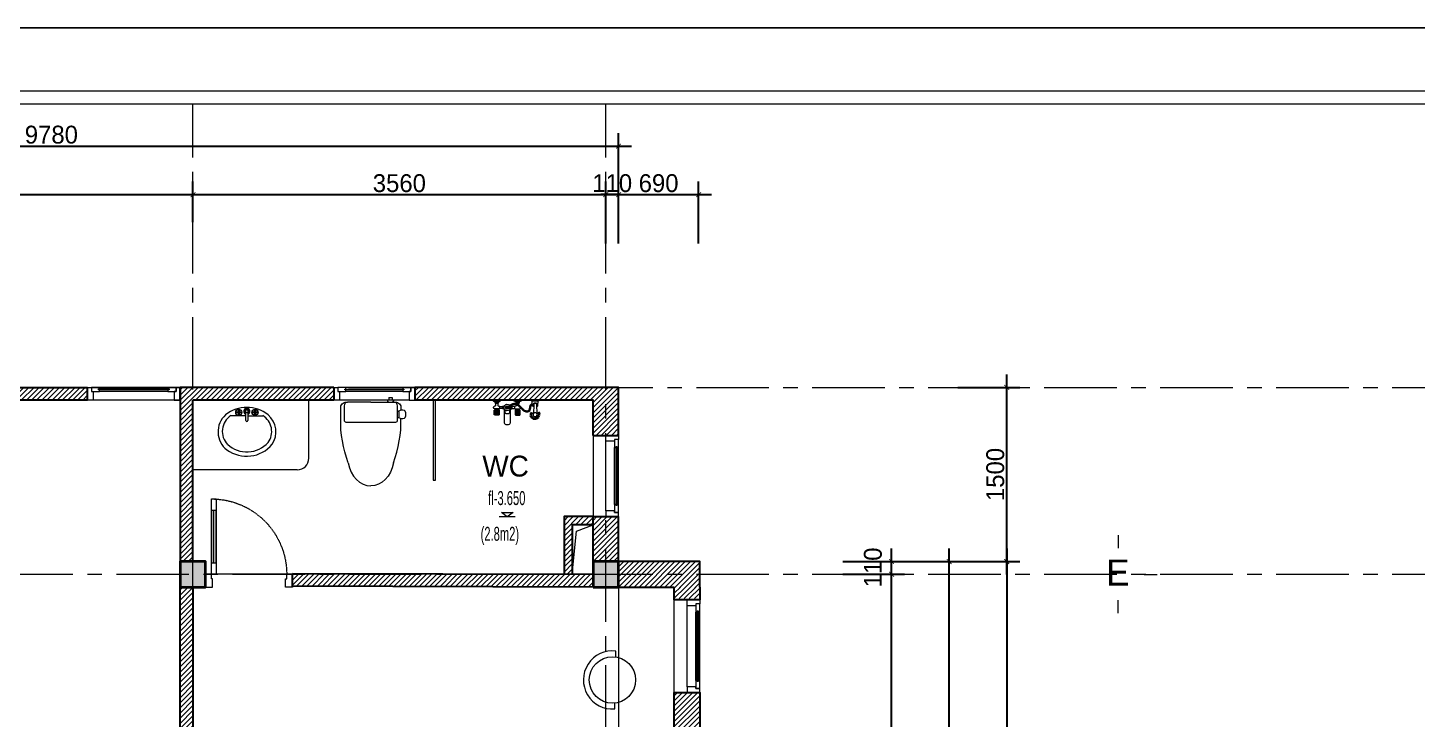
# Model space of a CAD drawing. Header units: millimetres. Extents: x 1832547 to 2001569, y -558009 to -417808.
# Drawn here: x 1924894 to 1936872, y -466650 to -460694 of the extents above; entities that cross this region are included whole.
import ezdxf
from ezdxf.enums import TextEntityAlignment as Align

# ---------------------------------------------------------------- set-up
doc = ezdxf.new("R2010")
doc.units = ezdxf.units.MM
doc.header["$MEASUREMENT"] = 0
doc.linetypes.add('CENTER', pattern=[2, 1.25, -0.25, 0.25, -0.25])
doc.linetypes.add('HIDDEN', pattern=[9.525, 6.35, -3.175])
doc.layers.get('0').update_dxf_attribs({"linetype": 'CONTINUOUS'})
doc.layers.get('DEFPOINTS').update_dxf_attribs({"linetype": 'CONTINUOUS'})
for name, color, linetype, lineweight in [('AUDIT_I_160126172308-0', 7, 'CONTINUOUS', 5), ('CA . CỬA', 251, 'CONTINUOUS', 5), ('CA-noi that', 19, 'CONTINUOUS', 9), ('CA. TUONG', 30, 'CONTINUOUS', 30), ('CA.cot', 2, 'CONTINUOUS', 35), ('CA.dim 08', 8, 'CONTINUOUS', 13), ('CA.noi that 15', 15, 'CONTINUOUS', 9), ('CA.TEXT', 7, 'CONTINUOUS', 15), ('CA.thay 145', 145, 'CONTINUOUS', 18), ('CA.tim 67', 67, 'CENTER', 9), ('CA.vat lieu 08', 8, 'CONTINUOUS', 5), ('NKB-Fur', 25, 'CONTINUOUS', 9), ('NP-CỬA SỔ', 143, 'CONTINUOUS', 15)]:
    doc.layers.add(name, color=color, linetype=linetype, lineweight=lineweight)
doc.styles.add('CA.JSC1', font='Vhavan.ttf', dxfattribs={"width": 0.8})
doc.styles.add('chu ghi chu', font='nghia5.shx', dxfattribs={"height": 200})
doc.styles.get("Standard").update_dxf_attribs({"font": 'roman.shx'})
doc.styles.add('ZENI2', font='Vhavanb.ttf')
doc.dimstyles.new('CA 70', dxfattribs={"dimscale": 0.7, "dimtxt": 220, "dimasz": 60, "dimexe": 160, "dimexo": 0, "dimgap": 30, "dimtad": 1, "dimdec": 0, "dimrnd": 5, "dimzin": 0, "dimdsep": 46, "dimtxsty": 'Standard', "dimblk": 'ARCHTICK', "dimcen": 0.09, "dimdle": 160, "dimclrd": 256, "dimclre": 256, "dimclrt": 255, "dimadec": 0, "dimazin": 0, "dimtfac": 1, "dimtdec": 0, "dimtix": 1, "dimtmove": 2, "dimatfit": 3, "dimldrblk": 'DOT', "dimfxl": 600, "dimfxlon": 1, "dimtolj": 1, "dimtzin": 0, "dimarcsym": 0})

# ---------------------------------------------------------------- blocks, each defined once
blk = doc.blocks.new('AP2041')
blk.add_lwpolyline([(198, 175), (249, 175, 1.105542), (-249, 175), (-198, 175)], format="xyb")
blk.add_circle((0, 200), 200)
blk = doc.blocks.new('A$C69F42894')
at = {"layer": 'CA.noi that 15'}
for p, q in [((116, 500), (172, 500)), ((116, 490), (116, 500)), ((125, 560), (163, 560)), ((172, 490), (172, 500)), ((0, 416), (0, 445)), ((0, 445), (20, 445)), ((0, 416), (20, 416)), ((20, 401), (20, 460)), ((20, 401), (20, 460)), ((40, 260), (40, 460)), ((40, 260), (40, 60))]:
    blk.add_line(p, q, dxfattribs=at)
blk.add_lwpolyline([(561, 65, -0.095238), (179, 0), (82, 0, -0.448604), (40, 60, 0.414214), (70, 30), (195, 30, 0.414214), (210, 45), (210, 260), (210, 475, 0.414214), (195, 490), (70, 490, 0.414214), (40, 460, -0.448604), (82, 520), (108, 520)], format="xyb", dxfattribs=at)
for centre, radius, start, end in [((180, 532), 71.8, 165.5982, 206.7609), ((125, 545), 15, 90, 159.902), ((163, 545), 15, 20.098, 90), ((108, 532), 71.8, 333.2391, 14.4018), ((201, -506), 1026, 69.4513, 91.2127), ((12, 416), 44.7, 50.7584, 79.3311), ((12, 445), 44.7, 280.6689, 309.2416)]:
    blk.add_arc(centre, radius, start, end, dxfattribs=at)
at = {"layer": 'CA.noi that 15', "extrusion": (0, 0, -1)}
blk.add_ellipse((507, 260), major_axis=(253, 0), ratio=0.788071, start_param=-1.35296, end_param=0, dxfattribs=at)
at = {"layer": 'CA.noi that 15'}
blk.add_ellipse((507, 260), major_axis=(253, 0), ratio=0.788071, start_param=-1.35296, end_param=0, dxfattribs=at)
blk = doc.blocks.new('hoa sen')
at = {"layer": 'CA.noi that 15', "ltscale": 1000}
for p, q in [((-138, 11), (-138, 162)), ((-71, 11), (-71, 162)), ((-104, 4), (-122, -6)), ((-87, -6), (-104, 4)), ((155, 66), (183, 66)), ((157, 82), (184, 74)), ((157, 50), (184, 58)), ((163, 96), (188, 82)), ((163, 36), (188, 50)), ((173, 109), (193, 89)), ((186, 118), (200, 94)), ((200, -50), (196, 56)), ((200, 124), (207, 97)), ((216, 127), (216, 99)), ((232, 124), (224, 97)), ((231, -50), (236, 56)), ((246, 118), (232, 94)), ((259, 109), (239, 89)), ((268, 96), (244, 82)), ((268, 36), (244, 50)), ((274, 82), (247, 74)), ((274, 50), (247, 58)), ((276, 66), (248, 66)), ((-264, -90), (-264, -100)), ((-264, -90), (-184, -90)), ((-264, -100), (-184, -100)), ((-191, 0), (-247, 0)), ((-243, -33), (-247, -33)), ((-237, -39), (-237, -66)), ((-237, -66), (-211, -66)), ((-234, -80), (-234, -69)), ((-215, -69), (-215, -80)), ((-211, -66), (-211, -39)), ((-206, -33), (-191, -33)), ((-191, 0), (-191, -33)), ((-184, -90), (-184, -100)), ((-155, 0), (-155, -33)), ((-147, 0), (-155, 0)), ((-155, -33), (-137, -33)), ((-122, -6), (-122, -26)), ((-122, -26), (-104, -36)), ((-104, -36), (-87, -26)), ((-87, -6), (-87, -9)), ((-87, -7), (-87, -6)), ((-87, -19), (-87, -26)), ((-87, -26), (-87, -19)), ((-61, 0), (-53, 0)), ((-53, -33), (-60, -33)), ((-53, 0), (-53, -33)), ((-24, -90), (-24, -100)), ((56, -90), (-24, -90)), ((56, -100), (-24, -100)), ((-17, 0), (-17, -33)), ((-17, 0), (-17, -33)), ((-17, 0), (39, 0)), ((-3, -33), (-17, -33)), ((3, -49), (3, -39)), ((3, -66), (3, -61)), ((29, -66), (3, -66)), ((7, -69), (7, -80)), ((25, -80), (25, -69)), ((29, -45), (29, -66)), ((56, -90), (56, -100))]:
    blk.add_line(p, q, dxfattribs=at)
for points in [[(-197, 13), (-197, 67), (-253, 67), (-253, 13)], [(-202, 67), (-202, 72), (-247, 72), (-247, 67)], [(-202, 8), (-202, 13), (-247, 13), (-247, 8)], [(-12, 13), (-12, 67), (45, 67), (45, 13)], [(-6, 67), (-6, 72), (39, 72), (39, 67)], [(-6, 8), (-6, 13), (39, 13), (39, 8)], [(-157, -27), (-157, -5), (-189, -5), (-189, -27)], [(-51, -27), (-51, -5), (-19, -5), (-19, -27)]]:
    blk.add_lwpolyline(points, close=True, dxfattribs=at)
for points in [[(-241, 23), (-241, 57, 0.414214), (-243, 60), (-244, 60, 0.414214), (-246, 57), (-246, 23, 0.414214), (-244, 21), (-243, 21, 0.414214)], [(-227, 23), (-227, 57, 0.414214), (-230, 60), (-230, 60, 0.414214), (-233, 57), (-233, 23, 0.414214), (-230, 21), (-230, 21, 0.414214)], [(-214, 23), (-214, 57, 0.414214), (-216, 60), (-217, 60, 0.414214), (-219, 57), (-219, 23, 0.414214), (-217, 21), (-216, 21, 0.414214)], [(-201, 23), (-201, 57, 0.414214), (-203, 60), (-204, 60, 0.414214), (-206, 57), (-206, 23, 0.414214), (-204, 21), (-203, 21, 0.414214)], [(-7, 23), (-7, 57, -0.414214), (-5, 60), (-4, 60, -0.414214), (-2, 57), (-2, 23, -0.414214), (-4, 21), (-5, 21, -0.414214)], [(6, 23), (6, 57, -0.414214), (8, 60), (9, 60, -0.414214), (11, 57), (11, 23, -0.414214), (9, 21), (8, 21, -0.414214)], [(19, 23), (19, 57, -0.414214), (21, 60), (22, 60, -0.414214), (24, 57), (24, 23, -0.414214), (22, 21), (21, 21, -0.414214)], [(32, 23), (32, 57, -0.414214), (35, 60), (35, 60, -0.414214), (38, 57), (38, 23, -0.414214), (35, 21), (35, 21, -0.414214)], [(257, -100), (257, -94, 0.414214), (251, -89), (181, -89, 0.414214), (175, -94), (175, -100)]]:
    blk.add_lwpolyline(points, format="xyb", close=True, dxfattribs=at)
for points in [[(-242, 8), (-242, 0)], [(-208, 0), (-208, 8)], [(-105, -9), (-99, -9), (-93, -8), (-89, -8), (-85, -9), (-83, -9), (-80, -10), (-79, -11), (-77, -13), (-76, -14), (-74, -16), (-73, -17), (-71, -19), (-70, -20), (-69, -22), (-67, -24), (-66, -26), (-65, -28), (-63, -29), (-62, -31), (-61, -33), (-60, -34), (-58, -36), (-57, -37), (-56, -39), (-55, -40), (-54, -41), (-53, -42), (-53, -42), (-52, -43), (-51, -44), (-50, -44), (-49, -45), (-48, -46), (-48, -46), (-47, -47), (-45, -47), (-44, -48), (-43, -49), (-41, -49), (-39, -50), (-36, -51), (-34, -52), (-31, -52), (-27, -53), (-24, -54), (-21, -54), (-17, -54), (-14, -54), (-11, -54), (-7, -53), (-4, -52), (-1, -51), (2, -50), (5, -48), (8, -47), (11, -45), (14, -43), (17, -41), (19, -39), (22, -36), (25, -34), (27, -31), (30, -29), (33, -26), (36, -23), (39, -20), (42, -17), (45, -14), (48, -11), (51, -8), (54, -5), (58, -2), (61, 1), (64, 4), (66, 7), (69, 9), (71, 12), (74, 14), (76, 16), (78, 17), (79, 19), (80, 20), (81, 20), (82, 21), (82, 22), (83, 22), (84, 22), (84, 23), (85, 23), (85, 23), (86, 24), (87, 24), (88, 24), (89, 25), (91, 25), (92, 26), (94, 27), (96, 28), (98, 28), (101, 29), (103, 30), (106, 30), (108, 31), (111, 32), (114, 32), (117, 32), (120, 32), (122, 32), (125, 32), (128, 32), (130, 32), (132, 32), (134, 32), (135, 31), (136, 31), (138, 31), (139, 31), (140, 31), (140, 30), (141, 30), (142, 30), (143, 30), (144, 29), (145, 29), (146, 29), (146, 28), (147, 28), (148, 28), (149, 27), (149, 27), (150, 27), (150, 26), (151, 26), (151, 26), (152, 25), (152, 25), (153, 25), (153, 24), (154, 24), (154, 23), (154, 23), (155, 22), (155, 22), (156, 21), (156, 20), (156, 20), (157, 19), (157, 18), (157, 18), (158, 17), (158, 16), (159, 15), (159, 14), (159, 13), (160, 12), (160, 11), (161, 9), (161, 8), (161, 7), (162, 5), (162, 4), (162, 3), (163, 1), (163, 0), (164, -1), (164, -3), (164, -4), (165, -6), (165, -7), (165, -8), (166, -10), (166, -11), (166, -13), (167, -14), (167, -16), (167, -17), (167, -18), (168, -20), (168, -21), (168, -22), (168, -23), (169, -24), (169, -25), (169, -26), (169, -27), (169, -27), (169, -28), (169, -29), (169, -29), (169, -30), (169, -31), (169, -31), (169, -32), (170, -32), (170, -33), (170, -33), (170, -34), (170, -34), (170, -34), (170, -35), (170, -35), (170, -36), (170, -36), (171, -36), (171, -37), (171, -37), (171, -38), (172, -38), (172, -39), (172, -39), (173, -40), (173, -40), (174, -41), (174, -41), (174, -42), (175, -42), (175, -43), (175, -43), (176, -43), (176, -43), (176, -44), (176, -44), (176, -44), (177, -44), (177, -45), (177, -45), (178, -45), (178, -46), (179, -46), (179, -47), (180, -47), (180, -48), (181, -48), (181, -49), (182, -49), (183, -50), (183, -50), (184, -50), (185, -51), (185, -51)], [(-103, -22), (-98, -21), (-94, -20), (-91, -19), (-88, -19), (-87, -19), (-85, -20), (-84, -20), (-84, -21), (-83, -22), (-82, -23), (-81, -24), (-80, -25), (-79, -27), (-78, -28), (-76, -30), (-75, -32), (-74, -33), (-72, -35), (-71, -37), (-70, -39), (-68, -41), (-67, -43), (-65, -45), (-64, -46), (-63, -48), (-62, -49), (-61, -50), (-60, -51), (-59, -52), (-58, -53), (-57, -53), (-56, -54), (-55, -55), (-54, -55), (-53, -56), (-52, -57), (-50, -57), (-48, -58), (-46, -59), (-44, -60), (-41, -61), (-37, -62), (-34, -63), (-30, -63), (-26, -64), (-22, -64), (-17, -65), (-13, -64), (-9, -64), (-5, -63), (-1, -62), (3, -61), (7, -59), (11, -57), (14, -56), (18, -53), (21, -51), (24, -49), (27, -47), (30, -44), (32, -42), (35, -39), (38, -36), (41, -34), (44, -31), (47, -28), (50, -25), (53, -22), (56, -19), (59, -16), (62, -13), (65, -10), (68, -7), (71, -4), (74, -1), (77, 1), (79, 3), (81, 6), (83, 7), (85, 9), (86, 10), (88, 11), (88, 12), (89, 13), (89, 13), (90, 13), (90, 14), (90, 14), (90, 14), (90, 14), (91, 14), (91, 14), (91, 14), (92, 15), (93, 15), (94, 15), (95, 16), (97, 17), (99, 17), (101, 18), (103, 19), (105, 19), (108, 20), (110, 20), (113, 21), (116, 21), (119, 21), (121, 21), (124, 21), (126, 21), (128, 21), (130, 21), (132, 21), (133, 20), (134, 20), (135, 20), (136, 20), (137, 20), (138, 20), (138, 19), (139, 19), (140, 19), (140, 19), (141, 19), (142, 18), (142, 18), (143, 18), (143, 18), (143, 18), (144, 18), (144, 17), (144, 17), (144, 17), (145, 17), (145, 17), (145, 17), (145, 17), (145, 16), (145, 16), (146, 16), (146, 16), (146, 16), (146, 15), (146, 15), (147, 15), (147, 14), (147, 14), (147, 13), (147, 13), (148, 12), (148, 12), (148, 11), (149, 10), (149, 9), (149, 8), (150, 7), (150, 6), (150, 5), (151, 4), (151, 2), (151, 1), (152, 0), (152, -1), (152, -3), (153, -4), (153, -5), (153, -7), (154, -8), (154, -10), (154, -11), (155, -12), (155, -14), (155, -15), (156, -17), (156, -18), (156, -19), (156, -21), (157, -22), (157, -23), (157, -24), (157, -25), (157, -26), (158, -27), (158, -27), (158, -28), (158, -29), (158, -29), (158, -30), (158, -30), (158, -31), (158, -31), (158, -32), (158, -33), (159, -33), (159, -34), (159, -35), (159, -35), (159, -36), (159, -37), (159, -38), (160, -39), (160, -39), (160, -40), (161, -41), (161, -42), (161, -42), (162, -43), (162, -44), (163, -45), (163, -45), (164, -46), (164, -47), (165, -48), (165, -48), (166, -49), (166, -50), (167, -50), (167, -50), (167, -51), (168, -51), (168, -51), (168, -52), (168, -52), (169, -52), (169, -53), (169, -53), (170, -53), (170, -54), (171, -54), (171, -55), (172, -55), (173, -56), (174, -57), (175, -57), (176, -58), (177, -59), (179, -60), (180, -61), (182, -62), (184, -63)], [(0, 0), (0, 8)], [(33, 8), (33, 0)], [(-244, -69), (-244, -80)], [(-210, -66), (-239, -66)], [(-239, -83), (-210, -83)], [(-204, -80), (-204, -69)], [(-191, 0), (-189, -5), (-189, -27), (-191, -33)], [(-155, 0), (-157, -5), (-157, -27), (-155, -33)], [(-53, 0), (-51, -5), (-51, -27), (-53, -33)], [(-17, 0), (-19, -5), (-19, -27), (-17, -33)], [(-17, 0), (-19, -5), (-19, -27), (-17, -33)], [(-4, -80), (-4, -69)], [(1, -66), (31, -66)], [(31, -83), (1, -83)], [(36, -69), (36, -80)]]:
    blk.add_lwpolyline(points, dxfattribs=at)
for points in [[(-80, 12), (-80, 46, 0.414214), (-89, 55), (-119, 55, 0.414214), (-128, 46), (-128, 12)], [(199, -29), (195, -29, 0.385278), (186, -37), (182, -89)], [(232, -29), (237, -29, -0.385278), (246, -37), (250, -89)]]:
    blk.add_lwpolyline(points, format="xyb", dxfattribs=at)
blk.add_circle((216, 66), 22.4, dxfattribs=at)
for centre, radius, start, end in [((-108, 154), 31, 83.3668, 164.1956), ((-101, 154), 31, 15.8044, 96.6332), ((-148, 10), 10, 271.2948, 6.6777), ((-104, -16), 37.1, 350.1968, 326.982), ((-104, -16), 17.5, 26.3525, 349.8394), ((-61, 10), 10, 173.3223, 268.7052), ((-239, -128), 45.6, 90.6304, 123.7415), ((-245, -17), 16.8, 97.4517, 263.3952), ((-239, -72), 6.13, 30.2776, 149.7224), ((-239, -77), 6.13, 210.2776, 329.7224), ((-243, -39), 5.6, 0, 90), ((-224, -82), 16.2, 54.3116, 125.6884), ((-224, -66), 16.2, 234.3116, 305.6884), ((-210, -72), 6.13, 30.2776, 149.7224), ((-210, -77), 6.13, 210.2776, 329.7224), ((-206, -39), 5.6, 90, 180), ((-210, -128), 45.6, 56.2585, 89.3696), ((-104, -16), 9.73, 51.1072, 336.649), ((-104, -16), 6.36, 103.7522, 275.0038), ((2, -128), 45.6, 90.6304, 123.7415), ((1, -72), 6.13, 30.2776, 149.7224), ((1, -77), 6.13, 210.2776, 329.7224), ((-3, -39), 5.6, 0, 90), ((16, -82), 16.2, 54.3116, 125.6884), ((16, -66), 16.2, 234.3116, 305.6884), ((31, -72), 6.13, 30.2776, 149.7224), ((31, -77), 6.13, 210.2776, 329.7224), ((30, -128), 45.6, 56.2585, 89.3696), ((37, -17), 16.8, 31.9539, 82.5483), ((37, -17), 16.8, 287.5681, 342.5794), ((216, -49), 22.1, 137.6834, 42.3166), ((216, -49), 15.7, 182.4657, 357.5343)]:
    blk.add_arc(centre, radius, start, end, dxfattribs=at)
blk = doc.blocks.new('A$C6dc074dd')
at = {"layer": 'CA.TEXT'}
for points in [[(117, 37), (15, 37), (68, 0), (117, 37)], [(0, 0), (137, 0)]]:
    blk.add_lwpolyline(points, dxfattribs=at)
blk = doc.blocks.new('A$Ce6ee8940')
at = {"layer": 'CA.noi that 15', "ltscale": 0.3}
for p, q in [((285, 514), (156, 514)), ((210, 546), (215, 546)), ((210, 542), (215, 542)), ((221, 553), (221, 558)), ((221, 531), (221, 536)), ((226, 558), (226, 553)), ((226, 536), (226, 531)), ((232, 546), (237, 546)), ((232, 542), (237, 542)), ((285, 474), (285, 536)), ((302, 536), (302, 474)), ((302, 514), (431, 514)), ((350, 546), (355, 546)), ((350, 542), (355, 542)), ((361, 553), (361, 558)), ((361, 531), (361, 536)), ((366, 558), (366, 553)), ((366, 536), (366, 531)), ((372, 546), (377, 546)), ((372, 542), (377, 542))]:
    blk.add_line(p, q, dxfattribs=at)
for centre, radius in [((223, 544), 26.2), ((206, 544), 4.37), ((223, 544), 8.75), ((223, 544), 6.56), ((223, 562), 4.37), ((223, 527), 4.38), ((241, 544), 4.37), ((293, 553), 13.1), ((363, 544), 26.2), ((346, 544), 4.37), ((363, 544), 8.75), ((363, 544), 6.56), ((363, 562), 4.37), ((363, 527), 4.38), ((381, 544), 4.37)]:
    blk.add_circle(centre, radius, dxfattribs=at)
for centre, radius, start, end in [((239, 375), 195, 131.6871, 232.5683), ((242, 379), 161, 122.6901, 224.3609), ((293, 293), 293, 51.3863, 128.8759), ((293, 552), 27, 288.9246, 251.0754), ((293, 552), 18.6, 298.0737, 241.9263), ((347, 378), 160, 323.6288, 58.5884), ((348, 374), 195, 327.0124, 49.0559), ((293, 474), 8.75, 180.005, 359.995), ((291, 453), 288, 233.7562, 320.0283), ((293, 448), 246, 227.6472, 317.9055)]:
    blk.add_arc(centre, radius, start, end, dxfattribs=at)
blk = doc.blocks.new('A$C2d76a15f')
at = {"color": 4, "linetype": 'Continuous', "lineweight": 18}
blk.add_line((27498.5, 19312.8), (1212.4, 19312.8), dxfattribs=at)
blk.add_line((27405.3, 19219.6), (1305.6, 19219.6))
at = {"layer": 'DEFPOINTS', "ltscale": 600}
blk.add_line((0, 19765.3), (27951, 19765.3), dxfattribs=at)
blk = doc.blocks.new('_ArchTick')
at = {"color": 1, "linetype": 'ByBlock', "const_width": 0.15}
blk.add_lwpolyline([(-0.5, -0.5), (0.5, 0.5)], dxfattribs=at)
blk = doc.blocks.new('*D674')
at = {"layer": 'CA.dim 08', "lineweight": -2, "transparency": 16777216}
for p, q in [((1932340, -470394), (1932340, -465290)), ((1931920, -465402), (1932452, -465402)), ((1931920, -470282), (1932452, -470282))]:
    blk.add_line(p, q, dxfattribs=at)
at = {"layer": 'DEFPOINTS', "color": 0, "transparency": 16777216}
for p in [(1931444, -465402), (1932340, -465402), (1931444, -470282)]:
    blk.add_point(p, dxfattribs=at)
at = {"layer": 'CA.dim 08', "lineweight": -2, "transparency": 16777216, "xscale": 42, "yscale": 42, "zscale": 42}
for p, rotation in [((1932340, -465402), 90), ((1932340, -470282), 270)]:
    blk.add_blockref('_ArchTick', p, dxfattribs=dict(at, rotation=rotation))
at = {"layer": 'CA.dim 08', "color": 255, "transparency": 16777216, "insert": (1932242, -467842), "char_height": 154, "attachment_point": 5, "rotation": 90}
blk.add_mtext('\\A1;4880', dxfattribs=at)
blk = doc.blocks.new('_DOT')
at = {"color": 1, "linetype": 'ByBlock'}
blk.add_line((-0.5, 0), (-1, 0), dxfattribs=at)
at = {"color": 1, "linetype": 'ByBlock', "const_width": 0.5}
blk.add_lwpolyline([(-0.25, 0, 1), (0.25, 0, 1)], format="xyb", close=True, dxfattribs=at)
blk = doc.blocks.new('*D675')
at = {"layer": 'CA.dim 08', "lineweight": -2, "transparency": 16777216}
for p, q in [((1932340, -465514), (1932340, -465180)), ((1931920, -465292), (1932452, -465292)), ((1931920, -465402), (1932452, -465402))]:
    blk.add_line(p, q, dxfattribs=at)
at = {"layer": 'DEFPOINTS', "color": 0, "transparency": 16777216}
for p in [(1931747, -465292), (1932340, -465292), (1931747, -465402)]:
    blk.add_point(p, dxfattribs=at)
at = {"layer": 'CA.dim 08', "lineweight": -2, "transparency": 16777216, "xscale": 42, "yscale": 42, "zscale": 42}
for p, rotation in [((1932340, -465292), 90), ((1932340, -465402), 270)]:
    blk.add_blockref('_ArchTick', p, dxfattribs=dict(at, rotation=rotation))
at = {"layer": 'CA.dim 08', "color": 255, "transparency": 16777216, "insert": (1932180, -465343), "char_height": 154, "attachment_point": 5, "rotation": 90}
blk.add_mtext('\\A1;110', dxfattribs=at)
blk = doc.blocks.new('*D677')
at = {"layer": 'CA.dim 08', "lineweight": -2, "transparency": 16777216}
for p, q in [((1932836, -473654), (1932836, -465180)), ((1932416, -465292), (1932948, -465292)), ((1932416, -473542), (1932948, -473542))]:
    blk.add_line(p, q, dxfattribs=at)
at = {"layer": 'DEFPOINTS', "color": 0, "transparency": 16777216}
for p in [(1931444, -465292), (1932836, -465292), (1931444, -473542)]:
    blk.add_point(p, dxfattribs=at)
at = {"layer": 'CA.dim 08', "lineweight": -2, "transparency": 16777216, "xscale": 42, "yscale": 42, "zscale": 42}
for p, rotation in [((1932836, -465292), 90), ((1932836, -473542), 270)]:
    blk.add_blockref('_ArchTick', p, dxfattribs=dict(at, rotation=rotation))
at = {"layer": 'CA.dim 08', "color": 255, "transparency": 16777216, "insert": (1932738, -469417), "char_height": 154, "attachment_point": 5, "rotation": 90}
blk.add_mtext('\\A1;8250', dxfattribs=at)
blk = doc.blocks.new('A$Ccce9e104')
at = {"layer": 'CA.vat lieu 08'}
h = blk.add_hatch(color=256, dxfattribs=at)
h.dxf.hatch_style = 1
h.paths.add_polyline_path([(220, 220), (220, 0), (0, 0), (0, 220)])
at = {"layer": 'CA.cot'}
blk.add_lwpolyline([(220, 220), (220, 0), (0, 0), (0, 220)], close=True, dxfattribs=at)
blk = doc.blocks.new('*D682')
at = {"layer": 'CA.dim 08', "lineweight": -2, "transparency": 16777216}
for p, q in [((1920317, -462369), (1920317, -462019)), ((1926317, -462369), (1926317, -462019)), ((1920205, -462131), (1926429, -462131))]:
    blk.add_line(p, q, dxfattribs=at)
at = {"layer": 'DEFPOINTS', "color": 0, "transparency": 16777216}
for p in [(1926317, -462131), (1920317, -462369), (1926317, -462369)]:
    blk.add_point(p, dxfattribs=at)
at = {"layer": 'CA.dim 08', "lineweight": -2, "transparency": 16777216, "xscale": 42, "yscale": 42, "zscale": 42, "rotation": 180}
blk.add_blockref('_ArchTick', (1920317, -462131), dxfattribs=at)
at = {"layer": 'CA.dim 08', "lineweight": -2, "transparency": 16777216, "xscale": 42, "yscale": 42, "zscale": 42}
blk.add_blockref('_ArchTick', (1926317, -462131), dxfattribs=at)
at = {"layer": 'CA.dim 08', "color": 255, "transparency": 16777216, "insert": (1923317, -462033), "char_height": 154, "attachment_point": 5}
blk.add_mtext('\\A1;6000', dxfattribs=at)
blk = doc.blocks.new('*D683')
at = {"layer": 'CA.dim 08', "lineweight": -2, "transparency": 16777216}
for p, q in [((1926317, -462369), (1926317, -462019)), ((1929877, -462369), (1929877, -462019)), ((1926205, -462131), (1929989, -462131))]:
    blk.add_line(p, q, dxfattribs=at)
at = {"layer": 'DEFPOINTS', "color": 0, "transparency": 16777216}
for p in [(1929877, -462131), (1926317, -462369), (1929877, -462369)]:
    blk.add_point(p, dxfattribs=at)
at = {"layer": 'CA.dim 08', "lineweight": -2, "transparency": 16777216, "xscale": 42, "yscale": 42, "zscale": 42, "rotation": 180}
blk.add_blockref('_ArchTick', (1926317, -462131), dxfattribs=at)
at = {"layer": 'CA.dim 08', "lineweight": -2, "transparency": 16777216, "xscale": 42, "yscale": 42, "zscale": 42}
blk.add_blockref('_ArchTick', (1929877, -462131), dxfattribs=at)
at = {"layer": 'CA.dim 08', "color": 255, "transparency": 16777216, "insert": (1928097, -462033), "char_height": 154, "attachment_point": 5}
blk.add_mtext('\\A1;3560', dxfattribs=at)
blk = doc.blocks.new('*D684')
at = {"layer": 'CA.dim 08', "lineweight": -2, "transparency": 16777216}
for p, q in [((1933333, -465180), (1933333, -481104)), ((1932913, -465292), (1933445, -465292)), ((1932913, -480992), (1933445, -480992))]:
    blk.add_line(p, q, dxfattribs=at)
at = {"layer": 'DEFPOINTS', "color": 0, "transparency": 16777216}
for p in [(1931444, -465292), (1931444, -480992), (1933333, -480992)]:
    blk.add_point(p, dxfattribs=at)
at = {"layer": 'CA.dim 08', "lineweight": -2, "transparency": 16777216, "xscale": 42, "yscale": 42, "zscale": 42}
for p, rotation in [((1933333, -465292), 90), ((1933333, -480992), 270)]:
    blk.add_blockref('_ArchTick', p, dxfattribs=dict(at, rotation=rotation))
at = {"layer": 'CA.dim 08', "color": 255, "transparency": 16777216, "insert": (1933235, -473142), "char_height": 154, "attachment_point": 5, "rotation": 90}
blk.add_mtext('\\A1;15700', dxfattribs=at)
blk = doc.blocks.new('*D694')
at = {"layer": 'CA.dim 08', "lineweight": -2, "transparency": 16777216}
for p, q in [((1932913, -463792), (1933445, -463792)), ((1933333, -465404), (1933333, -463680)), ((1932913, -465292), (1933445, -465292))]:
    blk.add_line(p, q, dxfattribs=at)
at = {"layer": 'DEFPOINTS', "color": 0, "transparency": 16777216}
for p in [(1931444, -463792), (1933333, -463792), (1931444, -465292)]:
    blk.add_point(p, dxfattribs=at)
at = {"layer": 'CA.dim 08', "lineweight": -2, "transparency": 16777216, "xscale": 42, "yscale": 42, "zscale": 42}
for p, rotation in [((1933333, -463792), 90), ((1933333, -465292), 270)]:
    blk.add_blockref('_ArchTick', p, dxfattribs=dict(at, rotation=rotation))
at = {"layer": 'CA.dim 08', "color": 255, "transparency": 16777216, "insert": (1933235, -464542), "char_height": 154, "attachment_point": 5, "rotation": 90}
blk.add_mtext('\\A1;1500', dxfattribs=at)
blk = doc.blocks.new('*U90')
blk.add_line((100, 70), (549, 70))
for points in [[(-110, 749), (-110, 689), (-40, 689), (-40, 699), (0, 699), (0, 749)], [(-110, 0), (-110, 60), (-40, 60), (-40, 50), (0, 50), (0, 0)], [(0, 50), (649, 50), (649, 90), (0, 90)], [(100, 50), (100, 90), (549, 90), (549, 50)]]:
    blk.add_lwpolyline(points, close=True)
at = {"linetype": 'HIDDEN'}
blk.add_arc((0, 50), 649, 0, 90, dxfattribs=at)
blk = doc.blocks.new('*U89')
for p, q in [((-30, 50), (-30, 650)), ((-140, 105), (-140, 595)), ((-105, 105), (-105, 595))]:
    blk.add_line(p, q)
for points in [[(-105, 650), (-30, 650), (-30, 700), (-140, 700), (-140, 665), (-105, 665)], [(-105, 665), (-105, 595), (-118, 595), (-118, 605), (-126, 605), (-126, 595), (-140, 595), (-140, 665)], [(-118, 95), (-118, 105), (-105, 105), (-105, 35), (-140, 35), (-140, 105), (-126, 105), (-126, 95)], [(-105, 50), (-30, 50), (-30, 0), (-140, 0), (-140, 35), (-105, 35)]]:
    blk.add_lwpolyline(points, close=True)
at = {"color": 8}
blk.add_lwpolyline([(-126, 95), (-118, 95), (-118, 605), (-126, 605)], close=True, dxfattribs=at)
blk = doc.blocks.new('*U94')
for p, q in [((-30, 50), (-30, 749)), ((-140, 105), (-140, 694)), ((-105, 105), (-105, 694))]:
    blk.add_line(p, q)
for points in [[(-105, 749), (-30, 749), (-30, 799), (-140, 799), (-140, 764), (-105, 764)], [(-105, 764), (-105, 694), (-118, 694), (-118, 704), (-126, 704), (-126, 694), (-140, 694), (-140, 764)], [(-118, 95), (-118, 105), (-105, 105), (-105, 35), (-140, 35), (-140, 105), (-126, 105), (-126, 95)], [(-105, 50), (-30, 50), (-30, 0), (-140, 0), (-140, 35), (-105, 35)]]:
    blk.add_lwpolyline(points, close=True)
at = {"color": 8}
blk.add_lwpolyline([(-126, 95), (-118, 95), (-118, 704), (-126, 704)], close=True, dxfattribs=at)
blk = doc.blocks.new('*D697')
at = {"layer": 'CA.dim 08', "lineweight": -2, "transparency": 16777216}
for p, q in [((1929877, -462551), (1929877, -462019)), ((1929987, -462551), (1929987, -462019)), ((1929877, -462131), (1929835, -462131)), ((1929987, -462131), (1929877, -462131)), ((1929987, -462131), (1930029, -462131))]:
    blk.add_line(p, q, dxfattribs=at)
at = {"layer": 'DEFPOINTS', "color": 0, "transparency": 16777216}
for p in [(1929877, -462131), (1929877, -462983), (1929987, -463485)]:
    blk.add_point(p, dxfattribs=at)
at = {"layer": 'CA.dim 08', "lineweight": -2, "transparency": 16777216, "xscale": 42, "yscale": 42, "zscale": 42}
blk.add_blockref('_ArchTick', (1929877, -462131), dxfattribs=at)
at = {"layer": 'CA.dim 08', "lineweight": -2, "transparency": 16777216, "xscale": 42, "yscale": 42, "zscale": 42, "rotation": 180}
blk.add_blockref('_ArchTick', (1929987, -462131), dxfattribs=at)
at = {"layer": 'CA.dim 08', "color": 255, "transparency": 16777216, "insert": (1929932, -462033), "char_height": 154, "attachment_point": 5}
blk.add_mtext('\\A1;110', dxfattribs=at)
blk = doc.blocks.new('*D698')
at = {"layer": 'CA.dim 08', "lineweight": -2, "transparency": 16777216}
for p, q in [((1929987, -462551), (1929987, -462019)), ((1930677, -462551), (1930677, -462019)), ((1929875, -462131), (1930789, -462131))]:
    blk.add_line(p, q, dxfattribs=at)
at = {"layer": 'DEFPOINTS', "color": 0, "transparency": 16777216}
for p in [(1930677, -462131), (1929987, -464985), (1930677, -464985)]:
    blk.add_point(p, dxfattribs=at)
at = {"layer": 'CA.dim 08', "lineweight": -2, "transparency": 16777216, "xscale": 42, "yscale": 42, "zscale": 42, "rotation": 180}
blk.add_blockref('_ArchTick', (1929987, -462131), dxfattribs=at)
at = {"layer": 'CA.dim 08', "lineweight": -2, "transparency": 16777216, "xscale": 42, "yscale": 42, "zscale": 42}
blk.add_blockref('_ArchTick', (1930677, -462131), dxfattribs=at)
at = {"layer": 'CA.dim 08', "color": 255, "transparency": 16777216, "insert": (1930332, -462033), "char_height": 154, "attachment_point": 5}
blk.add_mtext('\\A1;690', dxfattribs=at)
blk = doc.blocks.new('*D699')
at = {"layer": 'CA.dim 08', "lineweight": -2, "transparency": 16777216}
for p, q in [((1920207, -462133), (1920207, -461601)), ((1929987, -462133), (1929987, -461601)), ((1920095, -461713), (1930099, -461713))]:
    blk.add_line(p, q, dxfattribs=at)
at = {"layer": 'DEFPOINTS', "color": 0, "transparency": 16777216}
for p in [(1929987, -461713), (1920207, -462478), (1929987, -462478)]:
    blk.add_point(p, dxfattribs=at)
at = {"layer": 'CA.dim 08', "lineweight": -2, "transparency": 16777216, "xscale": 42, "yscale": 42, "zscale": 42, "rotation": 180}
blk.add_blockref('_ArchTick', (1920207, -461713), dxfattribs=at)
at = {"layer": 'CA.dim 08', "lineweight": -2, "transparency": 16777216, "xscale": 42, "yscale": 42, "zscale": 42}
blk.add_blockref('_ArchTick', (1929987, -461713), dxfattribs=at)
at = {"layer": 'CA.dim 08', "color": 255, "transparency": 16777216, "insert": (1925097, -461615), "char_height": 154, "attachment_point": 5}
blk.add_mtext('\\A1;9780', dxfattribs=at)
blk = doc.blocks.new('FDBNDFJKBNFJKDNBFD')
at = {"layer": 'CA.vat lieu 08'}
for p, q in [((664804, -453296), (664804, -453401)), ((664594, -453612), (664490, -453612)), ((665015, -453612), (665119, -453612)), ((664804, -453926), (664804, -453821))]:
    blk.add_line(p, q, dxfattribs=at)
blk = doc.blocks.new('*U703')
for p, q in [((-30, 50), (-30, 750)), ((-140, 105), (-140, 695)), ((-105, 105), (-105, 695))]:
    blk.add_line(p, q)
for points in [[(-105, 750), (-30, 750), (-30, 800), (-140, 800), (-140, 765), (-105, 765)], [(-105, 765), (-105, 695), (-118.5, 695), (-118.5, 705), (-126.5, 705), (-126.5, 695), (-140, 695), (-140, 765)], [(-118.5, 95), (-118.5, 105), (-105, 105), (-105, 35), (-140, 35), (-140, 105), (-126.5, 105), (-126.5, 95)], [(-105, 50), (-30, 50), (-30, 0), (-140, 0), (-140, 35), (-105, 35)]]:
    blk.add_lwpolyline(points, close=True)
at = {"color": 8}
blk.add_lwpolyline([(-126.5, 95), (-118.5, 95), (-118.5, 705), (-126.5, 705)], close=True, dxfattribs=at)
blk = doc.blocks.new('ỬT54')
at = {"layer": 'CA.vat lieu 08'}
h = blk.add_hatch(dxfattribs=at)
h.set_pattern_fill('ANSI31', color=256, scale=250)
h.set_pattern_definition([(45, (0, 0.373), (-22.0970869, 22.0970869), [])])
h.paths.add_polyline_path([(1925407, -463791.5), (1924606.9, -463791.5), (1924606.9, -463791.5), (1924606.9, -463791.5), (1923433, -463791.5), (1923433, -463901.5), (1924496.9, -463901.5), (1924496.9, -464542.5), (1924606.9, -464542.5), (1924606.9, -463901.5), (1925407, -463901.5)])
h.paths.add_polyline_path([(1922733.3, -463791.5), (1921406.9, -463791.5), (1921406.9, -465298.3), (1920206.9, -465298.3), (1920206.9, -465511.2), (1920426.9, -465511.7), (1924496.9, -465512), (1924496.9, -465621.1), (1924606.9, -465621.1), (1924606.9, -465291.8), (1921516.9, -465291.8), (1921516.9, -463901.5), (1922733.3, -463901.5)])
h.paths.add_polyline_path([(1927532, -463791.8), (1926207, -463791.8), (1926207, -465291.5), (1926317, -465291.5), (1926317, -463901.8), (1927532, -463901.8)])
h.paths.add_polyline_path([(1929987, -463791.8), (1928231.7, -463791.8), (1928231.7, -463901.8), (1929767, -463901.8), (1929767, -464205.3), (1929987, -464205.3)])
h.paths.add_polyline_path([(1930687, -465298.3), (1929987, -465298.3), (1929987, -465518.3), (1930687, -465518.3)])
h.paths.add_polyline_path([(1929767, -465405.2), (1927176.4, -465398.4), (1927176.4, -465505.3), (1929767, -465512.1)])
h.paths.add_polyline_path([(1926317, -465511.5), (1926207, -465511.5), (1926207, -469241.5), (1926317, -469241.5)])
h.paths.add_polyline_path([(1924606.9, -466551.1), (1924496.9, -466551.1), (1924496.9, -470281.5), (1924606.9, -470281.5)])
h.paths.add_polyline_path([(1920426.9, -466860.9), (1920206.9, -466860.9), (1920206.9, -468821.7), (1920426.9, -468821.7)])
h.paths.add_polyline_path([(1920426.9, -469621.4), (1920206.9, -469621.4), (1920206.9, -470171.5), (1920426.9, -470171.5)])
h.paths.add_polyline_path([(1924606.9, -470281.5), (1920426.9, -470281.5), (1920426.9, -470391.5), (1924606.9, -470391.5)])
h.paths.add_polyline_path([(1929767, -470281.5), (1926427, -470281.5), (1926427, -470391.5), (1929767, -470391.5)])
h.paths.add_polyline_path([(1930687, -469621.7), (1930467, -469621.7), (1930467, -470391.5), (1930687, -470391.5)])
h.paths.add_polyline_path([(1930467, -470178.3), (1929987, -470178.3), (1929987, -470398.3), (1930467, -470398.3)])
h.paths.add_polyline_path([(1930687, -466420.9), (1930467, -466420.9), (1930467, -468821.7), (1930687, -468821.7)])
h.paths.add_polyline_path([(1927177, -473431), (1926427, -473431.5), (1926427, -473651.5), (1927177, -473651.3)])
h.paths.add_polyline_path([(1929767, -473431.5), (1929016.9, -473431.5), (1929016.9, -473651.5), (1929116.9, -473651.5), (1929767, -473651.5)])
h.paths.add_polyline_path([(1920426.9, -476361.6), (1920207.3, -476361.6), (1920207.3, -477271.5), (1920426.9, -477271.5)])
h.paths.add_polyline_path([(1920868.1, -477271.5), (1920426.9, -477271.5), (1920426.9, -477491.5), (1920868.1, -477491.5)])
h.paths.add_polyline_path([(1920426.9, -473651.5), (1920207.3, -473651.5), (1920207.3, -474561.5), (1920426.9, -474561.5)])
h = blk.add_hatch(dxfattribs=at)
h.set_pattern_fill('ANSI31', color=256, scale=250)
h.set_pattern_definition([(45, (7884.133, 6e-10), (-22.0970869, 22.0970869), [])])
h.paths.add_polyline_path([(1929767, -464905.4), (1929567, -464905.4), (1929517, -464905.4), (1929516.7, -465401.2), (1929586.7, -465401.4), (1929587, -464975.4), (1929767, -464975.4)])
h = blk.add_hatch(dxfattribs=at)
h.set_pattern_fill('ANSI31', color=256, scale=250)
h.paths.add_polyline_path([(1929987, -464905.4), (1929767, -464905.4), (1929767, -465291.8), (1929987, -465291.8)])
h = blk.add_hatch(dxfattribs=at)
h.set_pattern_fill('ANSI31', color=256, scale=250)
h.paths.add_polyline_path([(1930687, -465611.8), (1930467, -465611.8), (1930467, -465511.8), (1930687, -465511.8)])
at = {"layer": 'CA. TUONG'}
for p, q in [((1925407, -463791.8), (1925407, -463901.8)), ((1926207, -463901.8), (1926207, -463791.8)), ((1929767, -464205.7), (1929987, -464205.7)), ((1929767, -464905.4), (1929987, -464905.4)), ((1930467, -466421.3), (1930687, -466421.3))]:
    blk.add_line(p, q, dxfattribs=at)
for points in [[(1924606.9, -463791.8), (1924606.9, -463791.8), (1925407, -463791.8), (1925407, -463901.8), (1924606.9, -463901.8)], [(1925407, -463791.8), (1925407, -463901.8)], [(1927532, -463791.8), (1926207, -463791.8), (1926207, -465291.8), (1926317, -465291.8), (1926317, -463901.8)], [(1926207, -463791.8), (1926207, -463901.8)], [(1927532, -463791.8), (1927532, -463901.8)], [(1929987, -464205.7), (1929987, -463791.8), (1928231.7, -463791.8)], [(1928231.7, -463791.8), (1928231.7, -463901.8)], [(1927532, -463901.8), (1926317, -463901.8)], [(1929767, -464205.7), (1929767, -463901.8), (1928231.7, -463901.8)], [(1929767, -464905.4), (1929567, -464905.4), (1929517, -464905.4), (1929516.7, -465401.4)], [(1929767, -464975.4), (1929587, -464975.4), (1929586.7, -465401.4)], [(1929767, -465291.8), (1929767, -464905.4)], [(1929987, -465291.8), (1929987, -464905.4)], [(1929767, -465291.8), (1929987, -465291.8)], [(1930687, -465511.8), (1930687, -465291.8), (1929987, -465291.8), (1929987, -465511.8), (1930467, -465511.8)], [(1930687, -465511.8), (1930687, -465621.8), (1930467, -465621.8), (1930467, -465511.8)]]:
    blk.add_lwpolyline(points, dxfattribs=at)
for points in [[(1927176.4, -465395), (1929767, -465401.8), (1929767, -465512.1), (1927176.4, -465505.3)], [(1926207, -465511.8), (1926317, -465511.8), (1926317, -469241.8), (1926207, -469241.8)], [(1930687, -468822.1), (1930467, -468822.1), (1930467, -466421.6), (1930687, -466421.6)]]:
    blk.add_lwpolyline(points, close=True, dxfattribs=at)
at = {"layer": 'CA.thay 145'}
for points in [[(1929767, -464205.7), (1929767, -464905.4)], [(1929586.7, -465401.4), (1929624.9, -465031.6), (1929767, -464975.4)], [(1927176.4, -465401.8), (1926427, -465401.8)]]:
    blk.add_lwpolyline(points, dxfattribs=at)
at = {"layer": 'CA.tim 67', "ltscale": 500}
for p, q in [((1926317, -483810.3), (1926317, -461351.6)), ((1929877, -483810.3), (1929877, -461351.6)), ((1911657.3, -463791.8), (1939836.3, -463791.8)), ((1911657.3, -465401.8), (1939836.3, -465401.8))]:
    blk.add_line(p, q, dxfattribs=at)
at = {"layer": 'CA.vat lieu 08', "ltscale": 1000}
blk.add_lwpolyline([(1926207, -463791.8), (1926207, -463901.8), (1925407, -463901.8), (1925407, -463791.8)], close=True, dxfattribs=at)
at = {"layer": 'NP-CỬA SỔ'}
blk.add_lwpolyline([(1930467, -466421.6), (1930467, -465511.8)], dxfattribs=at)
at = {"layer": 'CA . CỬA', "xscale": -1, "rotation": 90}
for name, p in [('*U703', (1926207, -463931.8)), ('*U89', (1928231.7, -463931.8))]:
    blk.add_blockref(name, p, dxfattribs=at)
at = {"layer": 'CA . CỬA', "xscale": -1}
for name, p in [('*U89', (1929847, -464905.4)), ('*U94', (1930547, -466421.3))]:
    blk.add_blockref(name, p, dxfattribs=at)
at = {"layer": 'CA.cot', "xscale": -1, "rotation": 90}
for p in [(1926427, -465291.8), (1929987, -465291.8)]:
    blk.add_blockref('A$Ccce9e104', p, dxfattribs=at)
at = {"layer": 'CA.dim 08', "xscale": -1.066666666666667, "yscale": 1.066666666666667, "zscale": 1.066666666666667}
blk.add_blockref('FDBNDFJKBNFJKDNBFD', (2643419, 18450.4), dxfattribs=at)
at = {"layer": 'NKB-Fur', "xscale": -1, "rotation": 270}
blk.add_blockref('*U90', (1926427, -465401.8), dxfattribs=at)
at = {"layer": 'AUDIT_I_160126172308-0', "style": 'CA.JSC1'}
blk.add_text('e', height=224, dxfattribs=at).set_placement((1934290.6, -465386.8), align=Align.MIDDLE)
at = {"layer": 'CA.dim 08'}
for base, p1, p2, picture, middle in [((1929987, -461713), (1920206.9, -462478), (1929987, -462478), '*D699', (1925096.9, -461615)), ((1926317, -462131.1), (1920316.9, -462368.7), (1926317, -462368.7), '*D682', (1923316.9, -462033.1)), ((1929877, -462131.1), (1926317, -462368.7), (1929877, -462368.7), '*D683', (1928097, -462033.1)), ((1929877, -462131.1), (1929987, -463485.3), (1929877, -462982.8), '*D697', (1929932, -462033.1)), ((1930676.6, -462131.1), (1929987, -464985.3), (1930676.6, -464985.3), '*D698', (1930331.8, -462033.1))]:
    dim = blk.add_linear_dim(base=base, p1=p1, p2=p2, dimstyle='CA 70', dxfattribs=at)
    dim.commit()
    dim.dimension.update_dxf_attribs({"geometry": picture, "text_midpoint": middle})
for base, p1, p2, picture, middle in [((1933332.9, -463791.8), (1931444.2, -465291.8), (1931444.2, -463791.8), '*D694', (1933234.9, -464541.8)), ((1932836.4, -465291.8), (1931444.2, -473541.8), (1931444.2, -465291.8), '*D677', (1932738.4, -469416.8)), ((1933332.9, -480991.8), (1931444.2, -465291.8), (1931444.2, -480991.8), '*D684', (1933234.9, -473141.8)), ((1932339.9, -465401.8), (1931444.2, -470281.8), (1931444.2, -465401.8), '*D674', (1932241.9, -467841.8))]:
    dim = blk.add_linear_dim(base=base, p1=p1, p2=p2, angle=90, dimstyle='CA 70', dxfattribs=at)
    dim.commit()
    dim.dimension.update_dxf_attribs({"geometry": picture, "text_midpoint": middle})
dim = blk.add_linear_dim(base=(1932339.9, -465291.8), p1=(1931746.7, -465401.8), p2=(1931746.7, -465291.8), angle=90, dimstyle='CA 70', dxfattribs=at)
dim.commit()
dim.dimension.update_dxf_attribs({"geometry": '*D675', "text_midpoint": (1932180, -465343.4), "dimtype": 160})

msp = doc.modelspace()

# ---------------------------------------------------------------- linework, layer by layer
at = {"layer": 'CA.noi that 15', "ltscale": 0.7}
for p, q in [((1927317, -464401.8), (1927317, -463901.8)), ((1927217, -464501.8), (1926317, -464501.8))]:
    msp.add_line(p, q, dxfattribs=at)
at = {"layer": 'CA.noi that 15'}
msp.add_line((1929987, -465402.1), (1929987, -467051.6), dxfattribs=at)
at = {"layer": 'CA.noi that 15', "ltscale": 0.7}
msp.add_lwpolyline([(1928387.6, -463900), (1928387.6, -464592.2), (1928407.6, -464592.2), (1928407.6, -463900)], dxfattribs=at)
msp.add_arc((1927217, -464401.8), 100, 270, 0, dxfattribs=at)

# ---------------------------------------------------------------- block references
at = {"layer": 'CA-noi that', "rotation": 270}
msp.add_blockref('A$C69F42894', (1927591.2, -463880), dxfattribs=at)
at = {"layer": 'CA-noi that', "xscale": -0.75, "yscale": 0.75, "zscale": 0.75, "rotation": 180}
msp.add_blockref('hoa sen', (1929105.4, -463976.9), dxfattribs=at)
at = {"layer": 'CA. TUONG'}
msp.add_blockref('ỬT54', (0, 0), dxfattribs=at)
at = {"layer": 'CA.noi that 15'}
msp.add_blockref('A$Ce6ee8940', (1926489.7, -464549.6), dxfattribs=at)
at = {"layer": 'CA.noi that 15', "rotation": 88.84024919428968}
msp.add_blockref('AP2041', (1930133.9, -466316.5), dxfattribs=at)
at = {"layer": 'CA.TEXT', "xscale": -1}
msp.add_blockref('A$C6dc074dd', (1929094.3, -464906.1), dxfattribs=at)
at = {"layer": 'CA.thay 145', "xscale": 1.205715468216754, "yscale": 1.205715468216754, "zscale": 1.205715468216754}
msp.add_blockref('A$C2d76a15f', (1910083.1, -484525), dxfattribs=at)

# ---------------------------------------------------------------- texts
at = {"layer": 'CA.TEXT', "style": 'ZENI2'}
msp.add_text('wc', height=180, dxfattribs=at).set_placement((1929012.8, -464559.8), align=Align.CENTER)
at = {"layer": 'CA.TEXT', "style": 'chu ghi chu', "width": 0.6}
for s, p in [('fl-3.650', (1928862.6, -464805.5)), ('(2.8m2)', (1928797.6, -465113))]:
    msp.add_text(s, height=120, dxfattribs=at).set_placement(p)

doc.saveas('drawing.dxf')
